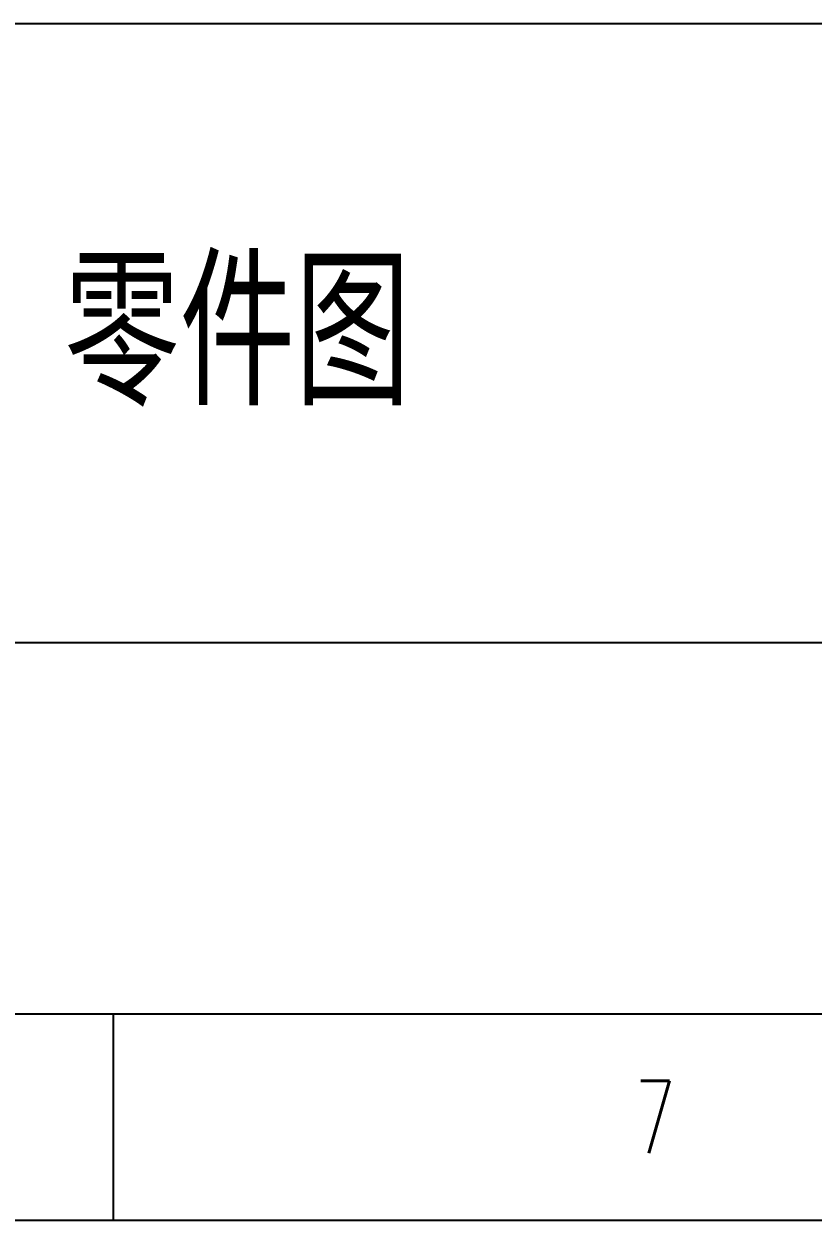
# Model space of a CAD drawing. Header units: millimetres. Extents: x 0 to 420, y 0 to 297.
# Drawn here: x 310.7 to 348.9, y 0 to 58 of the extents above; entities that cross this region are included whole.
import ezdxf
from ezdxf.enums import TextEntityAlignment as Align

# ---------------------------------------------------------------- set-up
doc = ezdxf.new("R2010")
doc.units = ezdxf.units.MM
doc.layers.add('PDM_Title', color=7, linetype='Continuous')
doc.styles.add('HZ', font='TXT.SHX', dxfattribs={"width": 0.667, "bigfont": 'HZTXT.SHX'})

# ---------------------------------------------------------------- blocks, each defined once
blk = doc.blocks.new('FitPDM_DWGFrame')
at = {"layer": 'PDM_Title', "color": 0}
for p, q in [((410, 58), (230, 58)), ((25, 10), (410, 10))]:
    blk.add_line(p, q, dxfattribs=at)
at = {"layer": 'PDM_Title', "color": 2}
for p, q in [((292, 28), (350, 28)), ((315, 0), (315, 10)), ((0, 0), (420, 0))]:
    blk.add_line(p, q, dxfattribs=at)
at = {"layer": 'PDM_Title', "color": 2, "style": 'HZ'}
for s, height, width, p in [('零件图', 7, 0.8, (321, 43)), ('7', 3.5, 0.667, (341.25, 5))]:
    blk.add_text(s, height=height, dxfattribs=dict(at, width=width)).set_placement(p, align=Align.MIDDLE_CENTER)

msp = doc.modelspace()

# ---------------------------------------------------------------- block references
at = {"layer": 'PDM_Title'}
msp.add_blockref('FitPDM_DWGFrame', (0, 0), dxfattribs=at)

doc.saveas('drawing.dxf')
